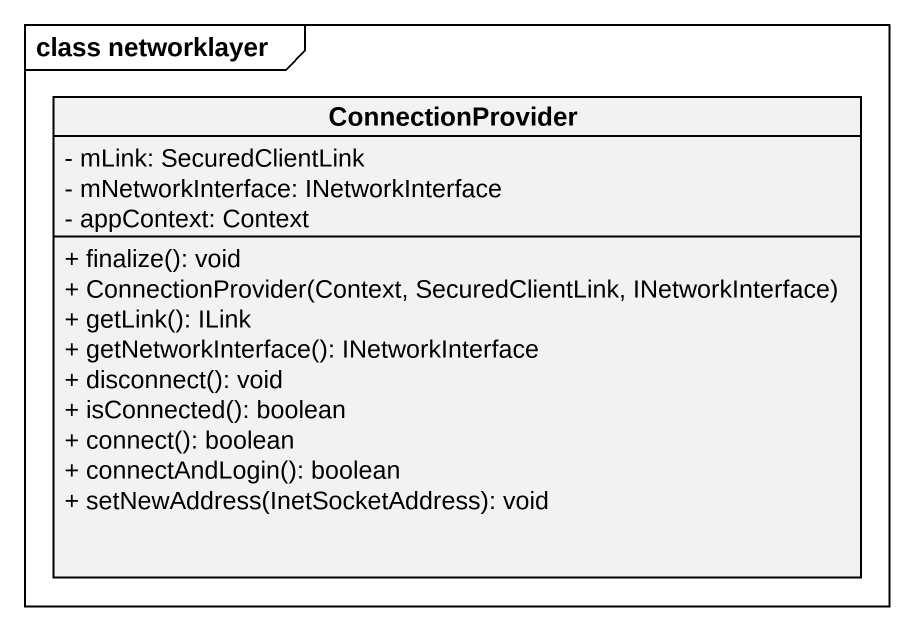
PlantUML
@startuml
mainframe class networklayer
hide circle
hide empty members
skinparam classAttributeIconSize 0
class ConnectionProvider {
  - mLink: SecuredClientLink
  - mNetworkInterface: INetworkInterface
  - appContext: Context
  + finalize(): void
  + ConnectionProvider(Context, SecuredClientLink, INetworkInterface)
  + getLink(): ILink
  + getNetworkInterface(): INetworkInterface
  + disconnect(): void
  + isConnected(): boolean
  + connect(): boolean
  + connectAndLogin(): boolean
  + setNewAddress(InetSocketAddress): void
}
@enduml
